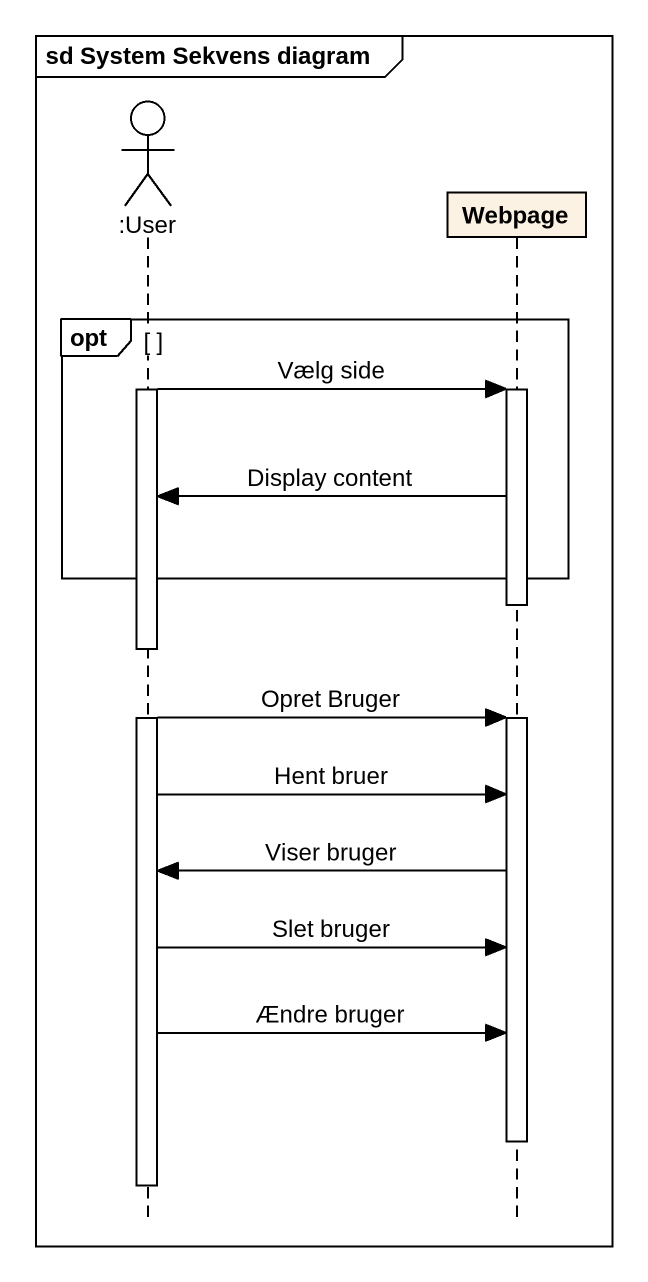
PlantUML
@startuml
mainframe sd System Sekvens diagram
hide footbox
actor ":User" as User
participant Webpage

opt
  activate User
  User -> Webpage : Vælg side
  activate Webpage
  Webpage -> User : Display content
end
deactivate Webpage
User -> Webpage : Opret Bruger
activate Webpage
User -> Webpage : Hent bruer
Webpage -> User : Viser bruger
User -> Webpage : Slet bruger
User -> Webpage : Ændre bruger
deactivate Webpage
deactivate User
@enduml
